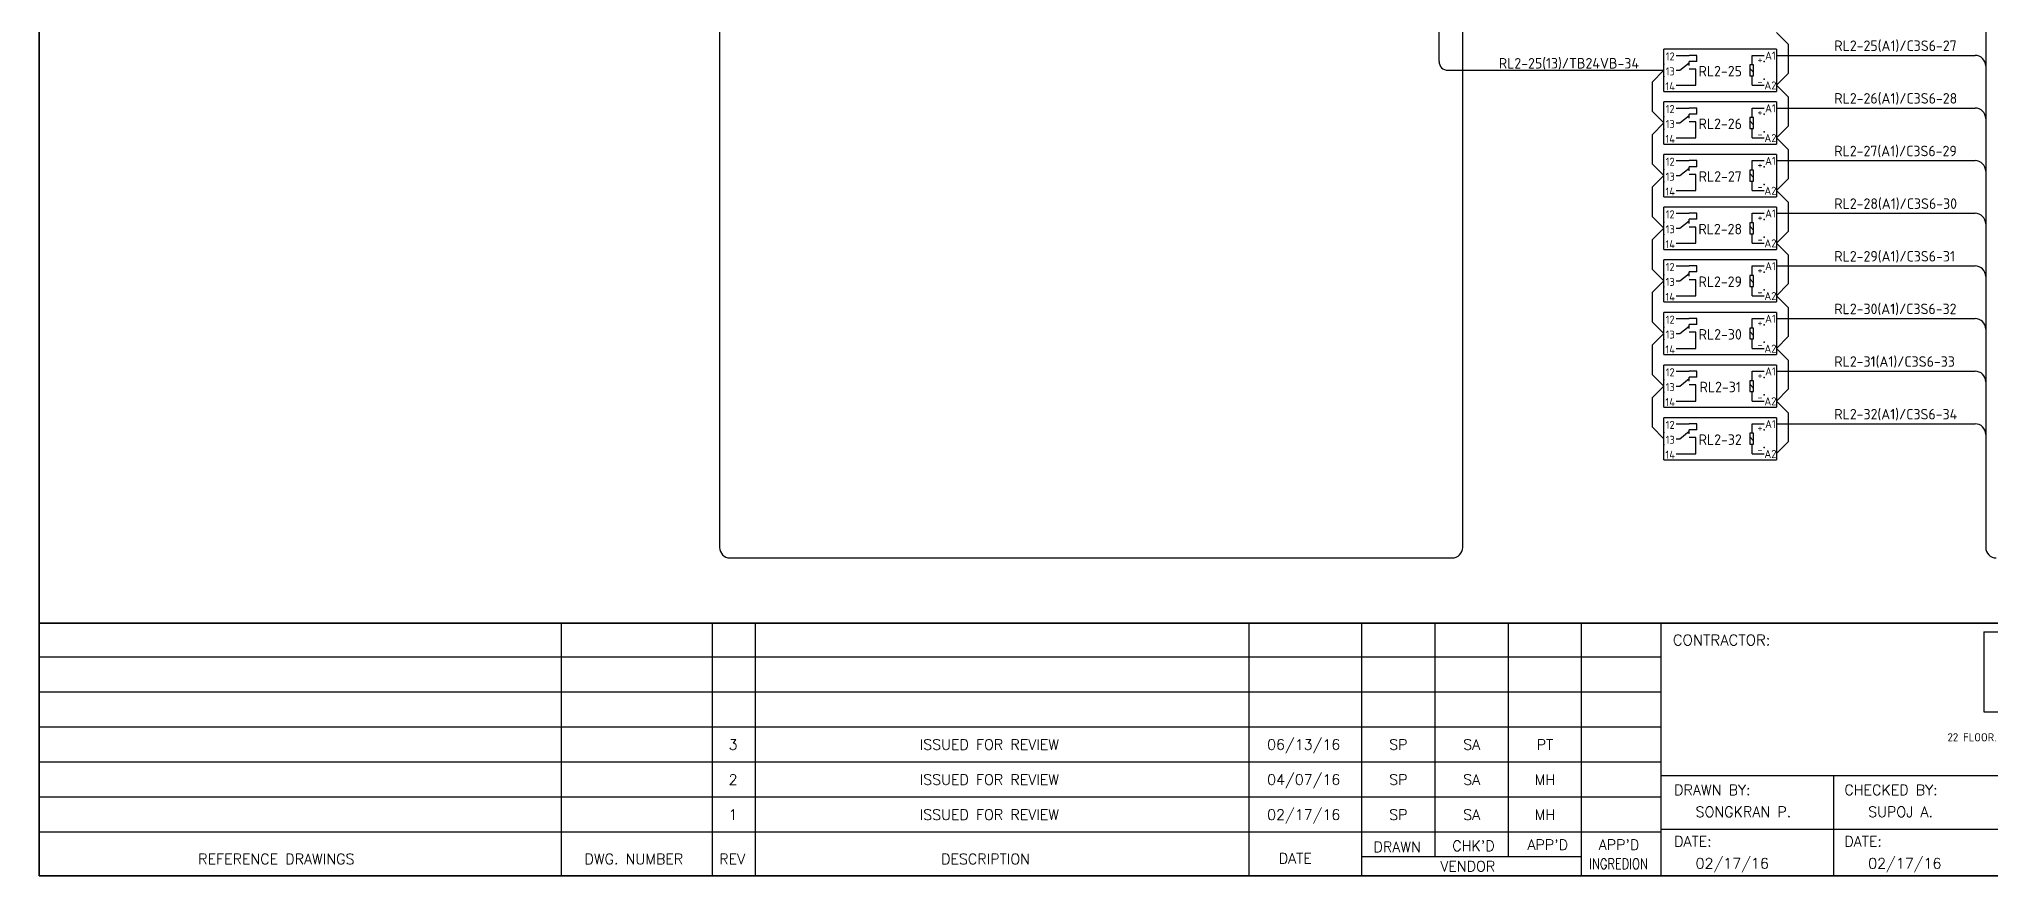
# Model space of a CAD drawing. Header units: inches. Extents: x 579627 to 667544, y 458630 to 507164.
# Drawn here: x 637044 to 639268, y 489908 to 490862 of the extents above; entities that cross this region are included whole.
import ezdxf
from ezdxf.enums import TextEntityAlignment as Align

# ---------------------------------------------------------------- set-up
doc = ezdxf.new("R2010")
doc.units = ezdxf.units.IN
doc.header["$MEASUREMENT"] = 0
for name, color, linetype in [('GT_1', 9, 'Continuous'), ('HELPPOINT', 7, 'Continuous'), ('MEMBER', 7, 'Continuous')]:
    doc.layers.add(name, color=color, linetype=linetype)
doc.styles.add('HTX11', font='O8111901')
doc.styles.add('ISO3098B', font='ISO3098B.shx')
doc.styles.add('ROMANS', font='romans.shx', dxfattribs={"width": 0.85, "height": 25})

# ---------------------------------------------------------------- blocks, each defined once
blk = doc.blocks.new('TPA')
at = {"color": 0}
for p, q in [((565225.5, 502262.6), (565225.5, 502159)), ((565225.5, 502262.6), (565640.1, 502262.6)), ((565225.5, 502159), (565640.1, 502159))]:
    blk.add_line(p, q, dxfattribs=at)
at = {"layer": 'GT_1', "color": 4, "flags": 128}
for points in [[(563383.4, 501946.4), (563383.4, 502273.8)], [(563578.8, 501946.4), (563578.8, 502273.8)], [(563634.6, 501946.4), (563634.6, 502273.8)], [(564274, 501946.4), (564274, 502273.8)], [(564419.8, 501946.4), (564419.8, 502273.8)], [(564514.7, 501971.1), (564514.7, 502273.8)], [(564609.7, 501971.2), (564609.7, 502273.8)], [(564704.3, 501946.4), (564704.3, 502273.8)], [(564807.7, 501946.4), (564807.7, 502273.8)], [(564807.7, 502229.7), (562706.8, 502229.7)], [(564807.7, 502184.4), (562706.8, 502184.4)], [(564807.7, 502139.1), (562706.8, 502139.1)], [(564807.7, 502093.7), (562706.8, 502093.7)], [(565702.1, 502076.3), (564807.7, 502076.3)], [(565031.3, 501946.4), (565031.3, 502076.3)], [(564807.7, 502048.3), (562706.8, 502048.3)], [(564807.6, 502003), (562706.8, 502003)], [(565702.1, 502006.4), (564807.7, 502006.4)], [(564704.3, 501971.1), (564419.8, 501971.1)]]:
    blk.add_lwpolyline(points, dxfattribs=at)
at = {"layer": 'HELPPOINT', "color": 4, "lineweight": 35}
for p, q in [((562706.8, 501946.4), (562706.8, 505019.3)), ((562706.8, 501946.4), (562706.8, 505019.3)), ((567131, 501946.4), (562706.8, 501946.4)), ((567131, 501946.4), (562706.8, 501946.4))]:
    blk.add_line(p, q, dxfattribs=at)
at = {"layer": 'MEMBER', "color": 4, "lineweight": 35}
blk.add_line((562706.8, 502273.8), (567131, 502273.8), dxfattribs=at)
blk.add_line((562706.8, 502273.8), (567131, 502273.8), dxfattribs=at)
at = {"color": 4, "insert": (565640.9, 502148.9), "char_height": 10.5571, "width": 527.854, "attachment_point": 3, "style": 'ISO3098B'}
blk.add_mtext('ROCKWELL AUTOMATION THAI CO.,LTD.\\P22 FLOOR. TP&T BUILDING. 1 VIBHAVADEE 19, VIBHAVADEE-RANGSIT RD. CHATUCHAK, CHATUCHAK, BANGKOK 10900 THAILAND\\PTEL +66 (0) 2936-1500 FAX +66 (0) 2936-1511', dxfattribs=at)
at = {"style": 'HTX11'}
for tag, p in [('A', (566704.3, 502037.1)), ('B', (567038.2, 501963.3))]:
    blk.add_attdef(tag, text='', height=16.8, dxfattribs=at).set_placement(p, align=Align.MIDDLE_CENTER)
at = {"layer": 'MEMBER', "color": 4, "ltscale": 0.8, "style": 'ROMANS'}
for s, height, p in [('CONTRACTOR:', 14.035, (564822.6, 502244.9)), ('DRAWN BY:', 13.49, (564824.3, 502051.1)), ('CHECKED BY:', 13.495, (565044.7, 502051.1)), ('SONGKRAN P.', 13.495, (564852.1, 502022.7)), ('SUPOJ A.', 13.49, (565075.6, 502022.7)), ("APP'D", 13.49, (564634.3, 501980.1)), ("APP'D", 13.49, (564726.6, 501980.1)), ('DATE:', 13.49, (564824.3, 501984.5)), ('DATE:', 13.49, (565044.7, 501984.5)), ('REFERENCE DRAWINGS', 13.495, (562912.9, 501961.6)), ('DWG. NUMBER', 13.495, (563413.2, 501961.6)), ('REV', 13.49, (563587.7, 501961.6)), ('DESCRIPTION', 13.495, (563875, 501961.6)), ('DATE', 13.49, (564312.3, 501962.5)), ('DRAWN', 13.49, (564435, 501977.3)), ("CHK'D", 13.49, (564537, 501978.7)), ('02/17/16', 13.49, (564852.1, 501956)), ('02/17/16', 13.49, (565075.6, 501956)), ('VENDOR', 13.49, (564521.5, 501952.2))]:
    blk.add_text(s, height=height, dxfattribs=at).set_placement(p)
for s, height, p in [('3', 13.5, (563605.6, 502116.6)), ('ISSUED FOR REVIEW', 13.495, (563937.5, 502116.6)), ('06/13/16', 13.49, (564344.6, 502116.6)), ('SP', 13.49, (564467.2, 502116.6)), ('SA', 13.49, (564562.1, 502116.6)), ('PT', 13.49, (564657, 502116.6)), ('2', 13.5, (563605.6, 502071.2)), ('ISSUED FOR REVIEW', 13.495, (563937.5, 502071.2)), ('04/07/16', 13.49, (564344.6, 502071.2)), ('SP', 13.49, (564467.2, 502071.2)), ('SA', 13.49, (564562.1, 502071.2)), ('MH', 13.49, (564657, 502071.2)), ('1', 13.5, (563605.6, 502025.8)), ('ISSUED FOR REVIEW', 13.495, (563937.5, 502025.8)), ('02/17/16', 13.49, (564344.6, 502025.8)), ('SP', 13.49, (564467.2, 502025.8)), ('SA', 13.49, (564562.1, 502025.8)), ('MH', 13.49, (564657, 502025.8))]:
    blk.add_text(s, height=height, dxfattribs=at).set_placement(p, align=Align.MIDDLE_CENTER)
at = {"layer": 'MEMBER', "color": 4, "ltscale": 0.8, "style": 'ROMANS', "width": 0.8}
blk.add_text('INGREDION', height=13.49, dxfattribs=at).set_placement((564714.3, 501955.4))
blk = doc.blocks.new('700RL')
at = {"color": 1}
for p, q in [((625568.7, 491781.9), (625568.7, 491830)), ((625696.8, 491830), (625568.7, 491830)), ((625568.7, 491781.9), (625568.7, 491830)), ((625696.8, 491830), (625696.8, 491781.9)), ((625582.5, 491823), (625597.4, 491823)), ((625582.5, 491806), (625586.6, 491806)), ((625586.6, 491806), (625597.4, 491814.5)), ((625606.3, 491823), (625597.4, 491823)), ((625606.3, 491816.1), (625597.4, 491816.1)), ((625597.4, 491811.5), (625597.4, 491816.1)), ((625604.9, 491807.3), (625597.4, 491807.3)), ((625604.9, 491788.9), (625604.9, 491807.3)), ((625606.3, 491816.1), (625606.3, 491823)), ((625666.4, 491808.2), (625670.9, 491803.7)), ((625669.2, 491823), (625682.9, 491823)), ((625669.2, 491812.2), (625669.2, 491823)), ((625568.7, 491781.9), (625696.8, 491781.9)), ((625582.5, 491788.9), (625604.9, 491788.9)), ((625669.2, 491788.9), (625669.2, 491799.7)), ((625669.2, 491788.9), (625682.9, 491788.9))]:
    blk.add_line(p, q, dxfattribs=at)
blk.add_lwpolyline([(625670.9, 491799.7), (625670.9, 491812.2), (625666.4, 491812.2), (625666.4, 491799.7)], close=True, dxfattribs=at)
for p in [(625568.7, 491813), (625682.9, 491816), (625568.7, 491799), (625682.9, 491795.9)]:
    blk.add_point(p, dxfattribs=at)
at = {"color": 1, "style": 'ISO3098B'}
for s, p in [('12', (625575.8, 491821.8)), ('A1', (625690, 491822.7)), ('13', (625575.8, 491804.8)), ('+', (625678.2, 491818.4)), ('+', (625678.2, 491818.4)), ('14', (625575.8, 491787.8)), ('-', (625678.2, 491793.3)), ('A2', (625690, 491788.7))]:
    blk.add_text(s, height=9.12, dxfattribs=at).set_placement(p, align=Align.MIDDLE)

msp = doc.modelspace()

# ---------------------------------------------------------------- linework, layer by layer
at = {"color": 1}
for p, q in [((638639.1, 490836), (638639.1, 492337)), ((638649.1, 490826), (638895.4, 490826)), ((638895.4, 490826), (638882, 490812.6)), ((638882, 490812.6), (638882, 490779.4)), ((638895.4, 490766), (638882, 490779.4)), ((638895.4, 490766), (638882, 490752.6)), ((638882, 490752.6), (638882, 490719.4)), ((638895.4, 490706), (638882, 490719.4)), ((638895.4, 490706), (638882, 490692.6)), ((638882, 490692.6), (638882, 490659.4)), ((638895.4, 490646), (638882, 490659.4)), ((638895.4, 490646), (638882, 490632.6)), ((638882, 490632.6), (638882, 490599.4)), ((638895.4, 490586), (638882, 490599.4)), ((638895.4, 490586), (638882, 490572.6)), ((638882, 490572.6), (638882, 490539.4)), ((638895.4, 490526), (638882, 490539.4)), ((638895.4, 490526), (638882, 490512.6)), ((638882, 490512.6), (638882, 490479.4)), ((638895.4, 490466), (638882, 490479.4)), ((638895.4, 490466), (638882, 490452.6)), ((638882, 490452.6), (638882, 490419.4)), ((638895.4, 490406), (638882, 490419.4))]:
    msp.add_line(p, q, dxfattribs=at)
at = {"color": 4}
for p, q in [((639262, 492271), (639262, 490282.1)), ((638666, 490282.1), (638666, 492237)), ((637819.1, 492172.1), (637819.1, 490282.1)), ((639023.5, 490843), (639250, 490843)), ((639023.5, 490783), (639250, 490783)), ((639023.5, 490723), (639250, 490723)), ((639023.5, 490663), (639250, 490663)), ((639023.5, 490603), (639250, 490603)), ((639023.5, 490543), (639250, 490543)), ((639023.5, 490483), (639250, 490483)), ((639023.5, 490423), (639250, 490423)), ((637831.1, 490270.1), (638654, 490270.1))]:
    msp.add_line(p, q, dxfattribs=at)
at = {"color": 0}
for p, q in [((639023.5, 490869), (639036.9, 490855.6)), ((639036.9, 490855.6), (639036.9, 490822.4)), ((639023.5, 490809), (639036.9, 490822.4)), ((639023.5, 490809), (639036.9, 490795.6)), ((639036.9, 490795.6), (639036.9, 490762.4)), ((639023.5, 490749), (639036.9, 490762.4)), ((639023.5, 490749), (639036.9, 490735.6)), ((639036.9, 490735.6), (639036.9, 490702.4)), ((639023.5, 490689), (639036.9, 490702.4)), ((639023.5, 490689), (639036.9, 490675.6)), ((639036.9, 490675.6), (639036.9, 490642.4)), ((639023.5, 490629), (639036.9, 490642.4)), ((639023.5, 490629), (639036.9, 490615.6)), ((639036.9, 490615.6), (639036.9, 490582.4)), ((639023.5, 490569), (639036.9, 490582.4)), ((639023.5, 490569), (639036.9, 490555.6)), ((639036.9, 490555.6), (639036.9, 490522.4)), ((639023.5, 490509), (639036.9, 490522.4)), ((639023.5, 490509), (639036.9, 490495.6)), ((639036.9, 490495.6), (639036.9, 490462.4)), ((639023.5, 490449), (639036.9, 490462.4)), ((639023.5, 490449), (639036.9, 490435.6)), ((639036.9, 490435.6), (639036.9, 490402.4)), ((639023.5, 490389), (639036.9, 490402.4))]:
    msp.add_line(p, q, dxfattribs=at)
at = {"color": 1}
msp.add_arc((638649.1, 490836), 10, 180, 270, dxfattribs=at)
at = {"color": 4}
for centre, start, end in [((639250, 490831), 0, 90), ((639250, 490771), 0, 90), ((639250, 490711), 0, 90), ((639250, 490651), 0, 90), ((639250, 490591), 0, 90), ((639250, 490531), 0, 90), ((639250, 490471), 0, 90), ((639250, 490411), 0, 90), ((637831.1, 490282.1), 180, 270), ((638654, 490282.1), 270, 0), ((639274, 490282.1), 180, 270)]:
    msp.add_arc(centre, 12, start, end, dxfattribs=at)

# ---------------------------------------------------------------- block references
at = {"xscale": 0.8800000000046566, "yscale": 0.8800000000046566, "zscale": 0.8800000000000001}
msp.add_blockref('TPA', (141861.6, 48194.8), dxfattribs=at)
at = {"color": 0}
for p in [(13326.7, -980), (13326.7, -1040), (13326.7, -1100), (13326.7, -1160), (13326.7, -1220), (13326.7, -1280), (13326.7, -1340), (13326.7, -1400)]:
    msp.add_blockref('700RL', p, dxfattribs=at)

# ---------------------------------------------------------------- texts
at = {"color": 4, "style": 'ISO3098B'}
for s, p in [('RL2-25(A1)/C3S6-27', (639089.5, 490848)), ('RL2-26(A1)/C3S6-28', (639089.5, 490788)), ('RL2-27(A1)/C3S6-29', (639089.5, 490728)), ('RL2-28(A1)/C3S6-30', (639089.5, 490668)), ('RL2-29(A1)/C3S6-31', (639089.5, 490608)), ('RL2-30(A1)/C3S6-32', (639089.5, 490548)), ('RL2-31(A1)/C3S6-33', (639089.5, 490488)), ('RL2-32(A1)/C3S6-34', (639089.5, 490428))]:
    msp.add_text(s, height=12, dxfattribs=at).set_placement(p)
at = {"color": 1, "style": 'ISO3098B'}
msp.add_text('RL2-25(13)/TB24VB-34', height=12, dxfattribs=at).set_placement((638866.9, 490828), align=Align.RIGHT)
at = {"color": 0, "style": 'ISO3098B'}
for s, p in [('RL2-25', (638959.5, 490825)), ('RL2-26', (638959.5, 490765)), ('RL2-27', (638959.5, 490705)), ('RL2-28', (638959.5, 490645)), ('RL2-29', (638959.5, 490585)), ('RL2-30', (638959.5, 490525)), ('RL2-31', (638959.5, 490465)), ('RL2-32', (638959.5, 490405))]:
    msp.add_text(s, height=12, dxfattribs=at).set_placement(p, align=Align.MIDDLE_CENTER)

doc.saveas('drawing.dxf')
